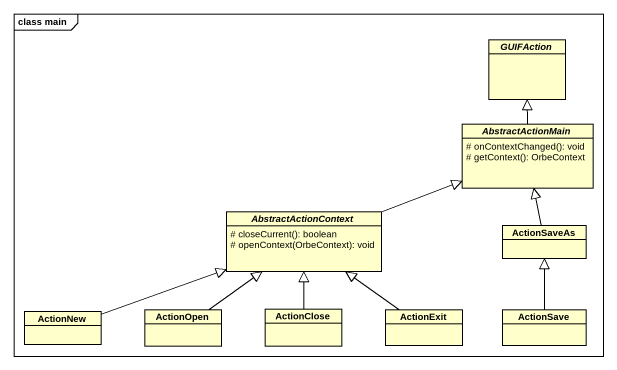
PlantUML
@startuml
mainframe class main
hide circle
hide empty members
skinparam classAttributeIconSize 0
abstract class GUIFAction
abstract class AbstractActionMain {
  # onContextChanged(): void
  # getContext(): OrbeContext
}
abstract class AbstractActionContext {
  # closeCurrent(): boolean
  # openContext(OrbeContext): void
}
class ActionSaveAs
class ActionNew
class ActionOpen
class ActionClose
class ActionExit
class ActionSave
AbstractActionMain -up-|> GUIFAction
AbstractActionContext -right-|> AbstractActionMain
ActionSaveAs -up-|> AbstractActionMain
ActionNew -right-|> AbstractActionContext
ActionOpen -up-|> AbstractActionContext
ActionClose -up-|> AbstractActionContext
ActionExit -up-|> AbstractActionContext
ActionSave -up-|> ActionSaveAs
@enduml
